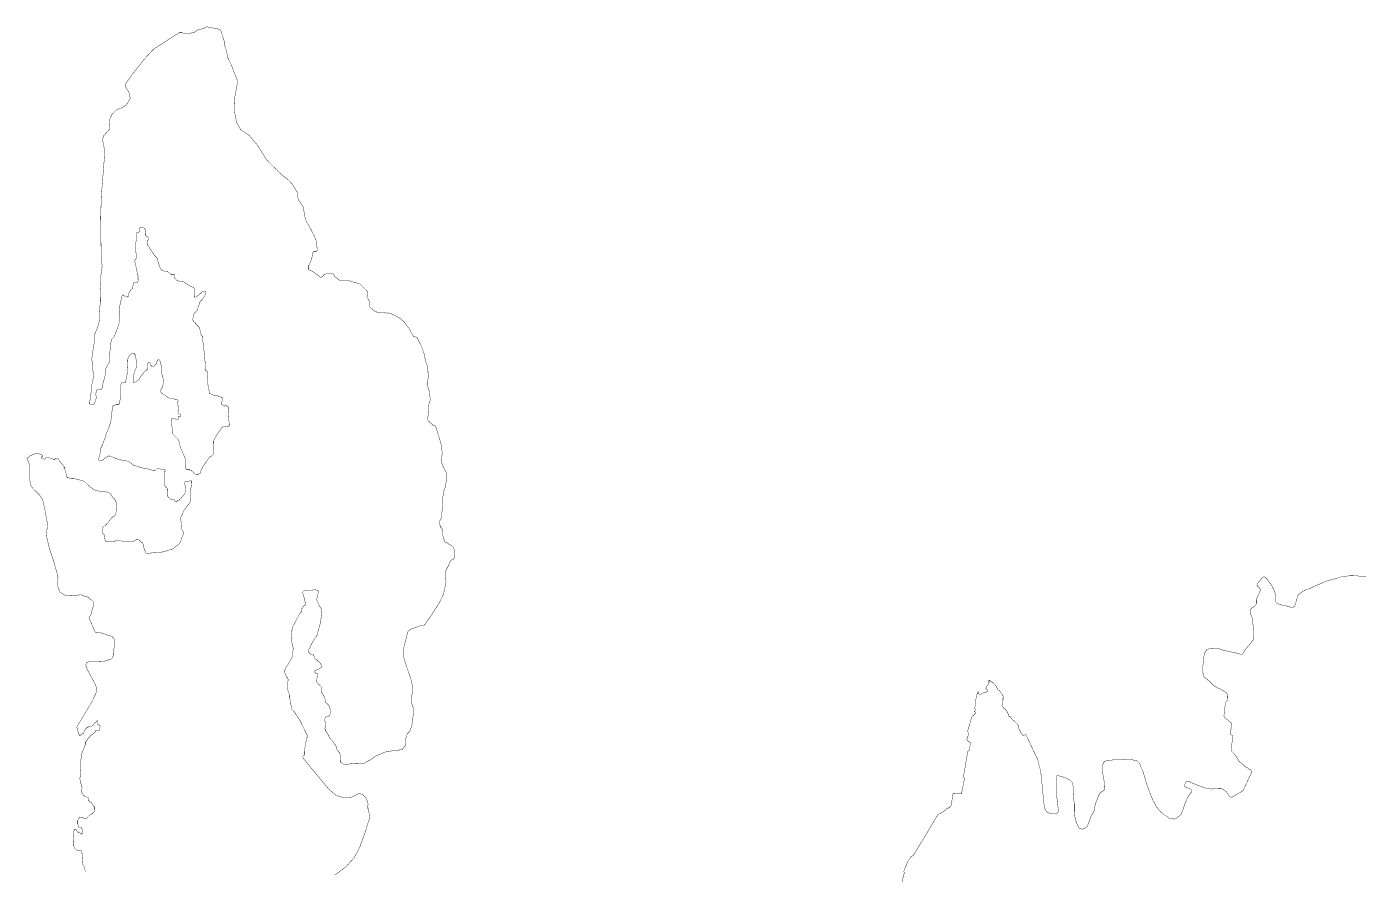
# Model space of a CAD drawing. Header units: metres. Extents: x 257673 to 289848, y 2129691 to 2228029.
# Drawn here: x 266673 to 277137, y 2129870 to 2136571 of the extents above; entities that cross this region are included whole.
import ezdxf

# ---------------------------------------------------------------- set-up
doc = ezdxf.new("R2010")
doc.units = ezdxf.units.M
doc.header["$MEASUREMENT"] = 0
doc.layers.add('HAZARDS LINE', color=1, linetype='Continuous')

msp = doc.modelspace()

# ---------------------------------------------------------------- linework, layer by layer
at = {"layer": 'HAZARDS LINE', "lineweight": 0, "const_width": 2.98}
msp.add_lwpolyline([(267131, 2129953), (267131, 2129957), (267127, 2129981), (267123, 2129989), (267123, 2129993), (267116, 2130001), (267116, 2130005), (267112, 2130009), (267112, 2130017), (267108, 2130065), (267105, 2130109), (267105, 2130117), (267077, 2130117), (267062, 2130125), (267054, 2130133), (267046, 2130141), (267042, 2130153), (267038, 2130161), (267038, 2130165), (267042, 2130181), (267042, 2130185), (267038, 2130189), (267044, 2130285), (267056, 2130285), (267056, 2130281), (267063, 2130280), (267063, 2130273), (267067, 2130272), (267071, 2130268), (267071, 2130264), (267075, 2130264), (267075, 2130260), (267091, 2130256), (267095, 2130252), (267099, 2130252), (267099, 2130248), (267107, 2130248), (267107, 2130288), (267103, 2130288), (267103, 2130296), (267100, 2130300), (267080, 2130300), (267076, 2130304), (267076, 2130320), (267072, 2130328), (267072, 2130352), (267076, 2130360), (267077, 2130368), (267081, 2130372), (267089, 2130376), (267089, 2130380), (267101, 2130379), (267116, 2130375), (267120, 2130371), (267128, 2130367), (267140, 2130367), (267148, 2130379), (267156, 2130387), (267160, 2130391), (267164, 2130395), (267176, 2130402), (267180, 2130402), (267185, 2130410), (267188, 2130410), (267201, 2130422), (267205, 2130438), (267205, 2130462), (267197, 2130466), (267193, 2130474), (267182, 2130490), (267166, 2130502), (267158, 2130510), (267154, 2130510), (267154, 2130534), (267150, 2130534), (267134, 2130542), (267131, 2130542), (267127, 2130546), (267123, 2130546), (267115, 2130554), (267107, 2130570), (267103, 2130586), (267099, 2130590), (267099, 2130602), (267108, 2130610), (267108, 2130614), (267104, 2130618), (267096, 2130650), (267092, 2130658), (267092, 2130662), (267089, 2130686), (267093, 2130698), (267097, 2130718), (267097, 2130738), (267093, 2130742), (267094, 2130793), (267098, 2130833), (267103, 2130853), (267099, 2130865), (267107, 2130885), (267111, 2130897), (267132, 2130948), (267132, 2130968), (267136, 2130968), (267136, 2130972), (267140, 2130976), (267144, 2130980), (267148, 2130992), (267152, 2130992), (267152, 2130996), (267156, 2130999), (267164, 2131007), (267164, 2131011), (267168, 2131011), (267172, 2131019), (267180, 2131023), (267184, 2131027), (267188, 2131027), (267188, 2131031), (267192, 2131031), (267201, 2131039), (267205, 2131043), (267209, 2131047), (267213, 2131054), (267213, 2131058), (267221, 2131058), (267225, 2131062), (267245, 2131062), (267245, 2131082), (267249, 2131086), (267249, 2131094), (267245, 2131098), (267241, 2131102), (267237, 2131102), (267233, 2131106), (267229, 2131106), (267230, 2131134), (267222, 2131134), (267222, 2131130), (267205, 2131118), (267201, 2131114), (267189, 2131095), (267185, 2131095), (267181, 2131091), (267169, 2131091), (267165, 2131087), (267153, 2131087), (267153, 2131083), (267145, 2131083), (267145, 2131079), (267141, 2131079), (267137, 2131075), (267133, 2131071), (267125, 2131056), (267125, 2131048), (267121, 2131044), (267121, 2131036), (267117, 2131036), (267117, 2131032), (267105, 2131032), (267105, 2131028), (267089, 2131020), (267085, 2131020), (267085, 2131024), (267081, 2131024), (267081, 2131032), (267073, 2131056), (267070, 2131076), (267066, 2131080), (267066, 2131088), (267180, 2131278), (267216, 2131353), (267221, 2131393), (267205, 2131429), (267171, 2131493), (267147, 2131537), (267136, 2131569), (267140, 2131589), (267156, 2131596), (267196, 2131596), (267275, 2131599), (267319, 2131614), (267327, 2131614), (267335, 2131618), (267339, 2131622), (267343, 2131626), (267347, 2131634), (267347, 2131638), (267351, 2131646), (267352, 2131677), (267356, 2131697), (267361, 2131729), (267361, 2131753), (267357, 2131777), (267341, 2131797), (267306, 2131805), (267266, 2131822), (267211, 2131826), (267187, 2131882), (267160, 2131942), (267173, 2131962), (267177, 2131970), (267185, 2132002), (267189, 2132010), (267193, 2132030), (267194, 2132069), (267186, 2132077), (267174, 2132085), (267162, 2132098), (267147, 2132106), (267135, 2132110), (267127, 2132110), (267099, 2132122), (267023, 2132115), (266976, 2132116), (266932, 2132144), (266917, 2132184), (266918, 2132264), (266906, 2132308), (266887, 2132376), (266849, 2132491), (266830, 2132575), (266827, 2132619), (266839, 2132659), (266832, 2132699), (266813, 2132798), (266798, 2132866), (266775, 2132902), (266755, 2132922), (266720, 2132955), (266704, 2132983), (266697, 2133023), (266698, 2133134), (266675, 2133190), (266699, 2133210), (266743, 2133229), (266759, 2133229), (266771, 2133225), (266779, 2133224), (266783, 2133220), (266787, 2133220), (266795, 2133216), (266799, 2133216), (266799, 2133204), (266795, 2133204), (266791, 2133200), (266787, 2133201), (266786, 2133193), (266794, 2133192), (266798, 2133188), (266810, 2133184), (266814, 2133184), (266818, 2133188), (266818, 2133192), (266822, 2133196), (266838, 2133200), (266850, 2133196), (266858, 2133192), (266862, 2133192), (266882, 2133183), (266894, 2133183), (266902, 2133191), (266910, 2133191), (266914, 2133187), (266918, 2133187), (266918, 2133183), (266926, 2133175), (266961, 2133131), (266965, 2133123), (266969, 2133123), (266969, 2133119), (266973, 2133119), (266972, 2133115), (266965, 2133115), (266964, 2133111), (266972, 2133103), (266976, 2133087), (266980, 2133075), (266984, 2133067), (266984, 2133055), (266988, 2133047), (266987, 2133043), (266991, 2133043), (266991, 2133039), (267023, 2133034), (267039, 2133034), (267103, 2133017), (267126, 2133009), (267154, 2132981), (267193, 2132949), (267225, 2132936), (267300, 2132927), (267312, 2132923), (267328, 2132915), (267351, 2132879), (267355, 2132879), (267363, 2132867), (267363, 2132863), (267367, 2132863), (267371, 2132855), (267371, 2132851), (267375, 2132847), (267375, 2132835), (267378, 2132823), (267378, 2132791), (267374, 2132791), (267374, 2132775), (267370, 2132759), (267370, 2132755), (267362, 2132740), (267357, 2132736), (267350, 2132736), (267346, 2132732), (267341, 2132728), (267329, 2132712), (267313, 2132692), (267305, 2132681), (267301, 2132681), (267301, 2132677), (267293, 2132669), (267289, 2132669), (267289, 2132665), (267281, 2132661), (267273, 2132653), (267269, 2132653), (267268, 2132601), (267276, 2132597), (267280, 2132593), (267280, 2132585), (267284, 2132562), (267287, 2132550), (267287, 2132546), (267291, 2132542), (267299, 2132541), (267311, 2132537), (267363, 2132537), (267363, 2132545), (267411, 2132544), (267423, 2132540), (267431, 2132536), (267434, 2132536), (267446, 2132540), (267506, 2132539), (267514, 2132543), (267530, 2132554), (267534, 2132558), (267542, 2132558), (267546, 2132554), (267554, 2132550), (267570, 2132534), (267578, 2132530), (267582, 2132522), (267585, 2132514), (267589, 2132502), (267593, 2132478), (267601, 2132462), (267604, 2132450), (267608, 2132446), (267620, 2132446), (267644, 2132449), (267684, 2132453), (267724, 2132452), (267740, 2132460), (267760, 2132464), (267780, 2132468), (267784, 2132472), (267796, 2132475), (267804, 2132475), (267820, 2132483), (267852, 2132510), (267868, 2132522), (267876, 2132534), (267880, 2132542), (267884, 2132566), (267893, 2132582), (267901, 2132601), (267901, 2132609), (267893, 2132625), (267885, 2132633), (267885, 2132649), (267882, 2132673), (267882, 2132693), (267878, 2132717), (267878, 2132725), (267883, 2132737), (267891, 2132749), (267899, 2132772), (267907, 2132788), (267923, 2132808), (267944, 2132836), (267952, 2132847), (267956, 2132875), (267956, 2132911), (267953, 2132943), (267961, 2132963), (267961, 2132971), (267965, 2132982), (267966, 2132998), (267962, 2133002), (267962, 2133014), (267950, 2133015), (267942, 2133011), (267930, 2133011), (267918, 2133007), (267910, 2133007), (267910, 2132987), (267914, 2132975), (267913, 2132967), (267917, 2132951), (267913, 2132935), (267913, 2132920), (267909, 2132912), (267876, 2132872), (267872, 2132868), (267868, 2132868), (267868, 2132864), (267860, 2132864), (267856, 2132861), (267852, 2132857), (267848, 2132853), (267844, 2132849), (267836, 2132849), (267836, 2132853), (267832, 2132853), (267832, 2132861), (267829, 2132865), (267825, 2132869), (267805, 2132869), (267797, 2132873), (267789, 2132881), (267785, 2132881), (267785, 2132885), (267781, 2132885), (267781, 2132889), (267777, 2132889), (267777, 2132897), (267773, 2132897), (267773, 2132905), (267778, 2132933), (267774, 2132941), (267774, 2132953), (267770, 2132957), (267770, 2132961), (267762, 2132965), (267762, 2132969), (267758, 2132969), (267758, 2132973), (267754, 2132977), (267755, 2133037), (267751, 2133049), (267752, 2133089), (267756, 2133089), (267756, 2133101), (267752, 2133101), (267752, 2133105), (267724, 2133105), (267716, 2133109), (267692, 2133109), (267688, 2133105), (267684, 2133101), (267684, 2133098), (267676, 2133098), (267668, 2133094), (267664, 2133098), (267653, 2133098), (267633, 2133106), (267605, 2133110), (267565, 2133119), (267553, 2133123), (267542, 2133127), (267530, 2133131), (267522, 2133131), (267518, 2133135), (267510, 2133136), (267470, 2133168), (267462, 2133168), (267455, 2133172), (267443, 2133172), (267419, 2133176), (267403, 2133181), (267399, 2133181), (267383, 2133185), (267371, 2133189), (267355, 2133197), (267344, 2133201), (267328, 2133206), (267324, 2133206), (267320, 2133210), (267316, 2133210), (267300, 2133202), (267264, 2133175), (267260, 2133171), (267240, 2133171), (267236, 2133175), (267236, 2133187), (267249, 2133234), (267249, 2133258), (267257, 2133278), (267265, 2133294), (267286, 2133349), (267298, 2133389), (267302, 2133397), (267306, 2133405), (267311, 2133417), (267319, 2133440), (267331, 2133476), (267340, 2133552), (267344, 2133583), (267345, 2133595), (267349, 2133599), (267349, 2133603), (267357, 2133607), (267361, 2133607), (267373, 2133611), (267393, 2133611), (267397, 2133614), (267401, 2133626), (267405, 2133658), (267409, 2133670), (267411, 2133769), (267415, 2133777), (267415, 2133781), (267446, 2133781), (267455, 2133833), (267463, 2133860), (267460, 2133920), (267461, 2133960), (267469, 2133980), (267473, 2133987), (267481, 2133999), (267485, 2134003), (267497, 2134011), (267505, 2134011), (267513, 2134015), (267517, 2134011), (267521, 2134007), (267521, 2133999), (267525, 2133991), (267536, 2133927), (267536, 2133915), (267532, 2133907), (267532, 2133903), (267519, 2133875), (267515, 2133872), (267515, 2133856), (267511, 2133848), (267511, 2133824), (267506, 2133800), (267506, 2133792), (267510, 2133788), (267514, 2133784), (267518, 2133784), (267522, 2133788), (267530, 2133792), (267554, 2133811), (267571, 2133839), (267591, 2133863), (267595, 2133871), (267607, 2133878), (267611, 2133878), (267615, 2133882), (267615, 2133890), (267619, 2133894), (267619, 2133930), (267623, 2133934), (267624, 2133938), (267628, 2133942), (267635, 2133942), (267639, 2133938), (267639, 2133934), (267643, 2133926), (267643, 2133918), (267647, 2133918), (267647, 2133914), (267671, 2133913), (267679, 2133925), (267687, 2133929), (267687, 2133933), (267691, 2133937), (267691, 2133945), (267695, 2133953), (267695, 2133957), (267699, 2133961), (267703, 2133965), (267707, 2133965), (267711, 2133961), (267715, 2133957), (267719, 2133945), (267723, 2133925), (267727, 2133917), (267726, 2133865), (267730, 2133853), (267734, 2133841), (267738, 2133837), (267737, 2133829), (267741, 2133821), (267741, 2133805), (267745, 2133801), (267745, 2133777), (267741, 2133769), (267737, 2133753), (267724, 2133726), (267724, 2133710), (267728, 2133702), (267732, 2133698), (267756, 2133685), (267783, 2133665), (267799, 2133661), (267815, 2133657), (267827, 2133657), (267835, 2133653), (267839, 2133653), (267851, 2133648), (267855, 2133648), (267858, 2133644), (267858, 2133640), (267854, 2133632), (267858, 2133601), (267858, 2133593), (267862, 2133593), (267861, 2133569), (267857, 2133565), (267857, 2133561), (267861, 2133545), (267861, 2133541), (267865, 2133541), (267869, 2133537), (267873, 2133537), (267877, 2133533), (267877, 2133521), (267869, 2133517), (267861, 2133517), (267861, 2133497), (267857, 2133493), (267845, 2133493), (267841, 2133497), (267837, 2133497), (267837, 2133501), (267829, 2133505), (267813, 2133506), (267813, 2133502), (267809, 2133502), (267809, 2133494), (267805, 2133490), (267804, 2133466), (267808, 2133454), (267812, 2133430), (267812, 2133410), (267815, 2133394), (267819, 2133378), (267827, 2133370), (267835, 2133362), (267843, 2133354), (267847, 2133350), (267855, 2133342), (267858, 2133338), (267866, 2133326), (267870, 2133306), (267874, 2133286), (267881, 2133266), (267912, 2133194), (267916, 2133186), (267916, 2133138), (267919, 2133110), (267923, 2133106), (267927, 2133102), (267951, 2133102), (267951, 2133098), (267955, 2133098), (267959, 2133094), (267963, 2133094), (267967, 2133090), (267971, 2133090), (267975, 2133086), (267978, 2133078), (267982, 2133074), (267986, 2133070), (267994, 2133066), (268018, 2133065), (268022, 2133069), (268030, 2133073), (268042, 2133105), (268055, 2133129), (268103, 2133200), (268123, 2133211), (268131, 2133219), (268135, 2133223), (268137, 2133326), (268145, 2133346), (268178, 2133398), (268202, 2133433), (268210, 2133437), (268222, 2133437), (268234, 2133441), (268246, 2133440), (268250, 2133444), (268258, 2133444), (268258, 2133448), (268262, 2133452), (268262, 2133456), (268254, 2133492), (268251, 2133524), (268251, 2133548), (268255, 2133560), (268255, 2133568), (268251, 2133580), (268252, 2133588), (268248, 2133596), (268244, 2133596), (268240, 2133600), (268236, 2133604), (268220, 2133600), (268216, 2133604), (268212, 2133604), (268204, 2133612), (268196, 2133612), (268196, 2133616), (268200, 2133632), (268204, 2133640), (268209, 2133656), (268209, 2133660), (268205, 2133660), (268205, 2133664), (268197, 2133668), (268169, 2133680), (268161, 2133680), (268157, 2133684), (268149, 2133680), (268141, 2133681), (268137, 2133685), (268130, 2133689), (268110, 2133697), (268106, 2133697), (268106, 2133701), (268102, 2133701), (268102, 2133721), (268098, 2133725), (268098, 2133741), (268094, 2133749), (268091, 2133781), (268091, 2133785), (268087, 2133789), (268087, 2133801), (268091, 2133805), (268092, 2133832), (268088, 2133836), (268088, 2133860), (268084, 2133872), (268084, 2133876), (268080, 2133876), (268076, 2133880), (268072, 2133880), (268068, 2133884), (268072, 2133892), (268073, 2133936), (268069, 2133952), (268066, 2133980), (268062, 2134020), (268059, 2134060), (268059, 2134075), (268051, 2134107), (268052, 2134123), (268048, 2134139), (268048, 2134147), (268044, 2134151), (268044, 2134155), (268036, 2134163), (268036, 2134171), (268032, 2134179), (268032, 2134187), (268029, 2134199), (268029, 2134207), (268025, 2134215), (268025, 2134219), (268021, 2134219), (268021, 2134223), (268017, 2134223), (268013, 2134227), (268009, 2134231), (268005, 2134235), (267997, 2134243), (267997, 2134247), (267993, 2134247), (267994, 2134251), (267990, 2134255), (267982, 2134259), (267982, 2134263), (267978, 2134268), (267978, 2134271), (267974, 2134272), (267974, 2134287), (267978, 2134299), (267978, 2134307), (267982, 2134315), (267982, 2134323), (267986, 2134323), (267987, 2134331), (267991, 2134331), (267991, 2134335), (267995, 2134335), (267995, 2134339), (268003, 2134343), (268007, 2134347), (268011, 2134367), (268019, 2134382), (268019, 2134386), (268023, 2134394), (268023, 2134402), (268027, 2134406), (268027, 2134414), (268031, 2134418), (268031, 2134422), (268040, 2134426), (268048, 2134438), (268068, 2134465), (268072, 2134473), (268076, 2134477), (268076, 2134497), (268056, 2134497), (268044, 2134493), (268024, 2134474), (268000, 2134454), (267988, 2134454), (267989, 2134502), (267985, 2134522), (267977, 2134530), (267946, 2134542), (267906, 2134571), (267894, 2134575), (267878, 2134575), (267870, 2134579), (267862, 2134579), (267847, 2134587), (267839, 2134596), (267835, 2134596), (267831, 2134608), (267831, 2134627), (267827, 2134632), (267803, 2134632), (267792, 2134640), (267784, 2134648), (267776, 2134652), (267772, 2134656), (267752, 2134656), (267744, 2134660), (267740, 2134660), (267732, 2134665), (267728, 2134669), (267724, 2134673), (267717, 2134685), (267709, 2134705), (267701, 2134733), (267698, 2134749), (267690, 2134765), (267678, 2134777), (267670, 2134785), (267643, 2134825), (267631, 2134845), (267623, 2134857), (267619, 2134861), (267620, 2134869), (267616, 2134873), (267616, 2134889), (267620, 2134893), (267620, 2134897), (267624, 2134901), (267624, 2134921), (267620, 2134925), (267616, 2134925), (267608, 2134929), (267608, 2134933), (267604, 2134933), (267605, 2134965), (267601, 2134977), (267601, 2134985), (267597, 2134985), (267597, 2134993), (267593, 2134993), (267589, 2134997), (267585, 2134997), (267577, 2135001), (267566, 2135001), (267565, 2134997), (267561, 2134997), (267557, 2134993), (267557, 2134969), (267549, 2134961), (267537, 2134958), (267533, 2134958), (267532, 2134902), (267528, 2134886), (267527, 2134818), (267531, 2134779), (267531, 2134755), (267526, 2134751), (267522, 2134747), (267522, 2134743), (267518, 2134739), (267522, 2134719), (267533, 2134675), (267537, 2134651), (267537, 2134635), (267541, 2134631), (267541, 2134627), (267545, 2134619), (267544, 2134595), (267548, 2134587), (267544, 2134579), (267544, 2134571), (267540, 2134568), (267512, 2134568), (267508, 2134564), (267504, 2134536), (267500, 2134524), (267500, 2134520), (267492, 2134512), (267488, 2134509), (267480, 2134501), (267475, 2134489), (267471, 2134485), (267471, 2134469), (267467, 2134457), (267463, 2134457), (267459, 2134453), (267443, 2134461), (267431, 2134465), (267427, 2134470), (267423, 2134470), (267423, 2134466), (267419, 2134462), (267411, 2134426), (267402, 2134386), (267398, 2134374), (267398, 2134362), (267402, 2134327), (267397, 2134291), (267397, 2134255), (267393, 2134235), (267388, 2134223), (267384, 2134211), (267372, 2134180), (267360, 2134152), (267360, 2134148), (267356, 2134140), (267339, 2134124), (267335, 2134109), (267331, 2134093), (267327, 2134045), (267322, 2134009), (267321, 2133942), (267313, 2133934), (267305, 2133918), (267297, 2133906), (267293, 2133894), (267292, 2133874), (267288, 2133847), (267280, 2133811), (267271, 2133783), (267267, 2133755), (267267, 2133747), (267263, 2133743), (267263, 2133740), (267259, 2133736), (267259, 2133732), (267239, 2133732), (267227, 2133728), (267223, 2133728), (267219, 2133724), (267215, 2133700), (267215, 2133688), (267218, 2133668), (267214, 2133649), (267214, 2133641), (267210, 2133637), (267202, 2133617), (267194, 2133613), (267190, 2133609), (267182, 2133609), (267178, 2133613), (267166, 2133617), (267166, 2133629), (267175, 2133693), (267179, 2133725), (267183, 2133741), (267184, 2133772), (267188, 2133784), (267188, 2133796), (267192, 2133808), (267197, 2133844), (267197, 2133856), (267193, 2133860), (267193, 2133872), (267189, 2133880), (267189, 2133896), (267186, 2133943), (267182, 2133967), (267191, 2134031), (267195, 2134059), (267204, 2134106), (267205, 2134162), (267225, 2134206), (267238, 2134249), (267242, 2134273), (267243, 2134321), (267247, 2134392), (267252, 2134416), (267252, 2134448), (267248, 2134452), (267249, 2134516), (267254, 2134579), (267254, 2134627), (267259, 2134655), (267263, 2134694), (267263, 2134706), (267260, 2134730), (267256, 2134766), (267252, 2135081), (267258, 2135256), (267277, 2135490), (267283, 2135581), (267279, 2135625), (267268, 2135681), (267272, 2135713), (267296, 2135740), (267321, 2135768), (267321, 2135792), (267318, 2135836), (267342, 2135887), (267378, 2135922), (267422, 2135938), (267454, 2135961), (267483, 2136009), (267479, 2136044), (267468, 2136068), (267444, 2136105), (267453, 2136132), (267497, 2136195), (267594, 2136318), (267667, 2136396), (267807, 2136486), (267867, 2136525), (267891, 2136525), (267895, 2136521), (267955, 2136520), (267975, 2136528), (267983, 2136527), (267991, 2136531), (268003, 2136539), (268011, 2136547), (268023, 2136547), (268035, 2136551), (268043, 2136554), (268055, 2136558), (268067, 2136562), (268071, 2136566), (268079, 2136570), (268091, 2136570), (268095, 2136566), (268123, 2136565), (268130, 2136561), (268142, 2136561), (268154, 2136557), (268166, 2136557), (268170, 2136553), (268178, 2136553), (268182, 2136549), (268186, 2136549), (268190, 2136541), (268194, 2136537), (268221, 2136453), (268220, 2136441), (268228, 2136405), (268236, 2136389), (268247, 2136329), (268278, 2136265), (268297, 2136213), (268320, 2136157), (268320, 2136113), (268307, 2136050), (268298, 2135990), (268301, 2135903), (268316, 2135823), (268347, 2135767), (268414, 2135722), (268477, 2135646), (268555, 2135525), (268598, 2135481), (268637, 2135445), (268641, 2135437), (268685, 2135400), (268720, 2135372), (268732, 2135360), (268751, 2135340), (268786, 2135284), (268790, 2135276), (268790, 2135244), (268794, 2135236), (268798, 2135224), (268805, 2135208), (268817, 2135192), (268833, 2135168), (268840, 2135152), (268844, 2135124), (268855, 2135064), (268863, 2135048), (268867, 2135036), (268879, 2135020), (268890, 2135000), (268917, 2134948), (268937, 2134904), (268944, 2134864), (268948, 2134820), (268944, 2134816), (268940, 2134812), (268920, 2134812), (268916, 2134809), (268911, 2134789), (268903, 2134749), (268891, 2134721), (268887, 2134709), (268882, 2134702), (268878, 2134698), (268878, 2134670), (268882, 2134670), (268886, 2134666), (268906, 2134657), (268933, 2134641), (268957, 2134621), (268973, 2134609), (268981, 2134609), (268985, 2134613), (269005, 2134632), (269009, 2134632), (269017, 2134636), (269073, 2134635), (269076, 2134631), (269080, 2134627), (269080, 2134623), (269084, 2134615), (269100, 2134603), (269116, 2134591), (269128, 2134583), (269143, 2134583), (269151, 2134587), (269179, 2134586), (269195, 2134582), (269235, 2134570), (269267, 2134561), (269278, 2134561), (269282, 2134557), (269341, 2134497), (269341, 2134469), (269337, 2134461), (269337, 2134457), (269341, 2134449), (269352, 2134429), (269360, 2134409), (269360, 2134377), (269364, 2134373), (269367, 2134369), (269395, 2134345), (269407, 2134341), (269411, 2134337), (269435, 2134332), (269470, 2134332), (269494, 2134328), (269506, 2134331), (269506, 2134328), (269518, 2134327), (269554, 2134311), (269589, 2134291), (269621, 2134266), (269633, 2134254), (269648, 2134230), (269672, 2134202), (269672, 2134198), (269676, 2134194), (269683, 2134174), (269699, 2134150), (269699, 2134146), (269707, 2134142), (269715, 2134142), (269730, 2134134), (269765, 2134066), (269788, 2133998), (269788, 2133986), (269792, 2133970), (269796, 2133954), (269803, 2133930), (269807, 2133922), (269811, 2133898), (269815, 2133870), (269815, 2133862), (269818, 2133838), (269814, 2133806), (269810, 2133783), (269809, 2133767), (269813, 2133763), (269813, 2133751), (269825, 2133715), (269828, 2133679), (269832, 2133667), (269832, 2133643), (269827, 2133631), (269819, 2133603), (269819, 2133572), (269814, 2133512), (269814, 2133492), (269818, 2133488), (269818, 2133484), (269825, 2133476), (269849, 2133456), (269857, 2133448), (269873, 2133447), (269915, 2133312), (269926, 2133240), (269921, 2133164), (269929, 2133132), (269956, 2133084), (269963, 2133044), (269963, 2133040), (269959, 2133021), (269954, 2132985), (269950, 2132965), (269942, 2132945), (269938, 2132937), (269938, 2132929), (269934, 2132902), (269925, 2132878), (269925, 2132870), (269929, 2132842), (269932, 2132818), (269932, 2132802), (269928, 2132790), (269928, 2132782), (269924, 2132774), (269923, 2132727), (269911, 2132711), (269907, 2132699), (269907, 2132667), (269911, 2132663), (269914, 2132659), (269914, 2132651), (269918, 2132647), (269922, 2132643), (269926, 2132635), (269930, 2132627), (269930, 2132591), (269933, 2132579), (269933, 2132567), (269945, 2132547), (269945, 2132539), (269949, 2132535), (269953, 2132535), (269957, 2132531), (269961, 2132531), (269968, 2132527), (269976, 2132519), (270000, 2132507), (270012, 2132495), (270020, 2132475), (270023, 2132467), (270023, 2132427), (270019, 2132407), (270015, 2132403), (270011, 2132399), (270007, 2132399), (269999, 2132395), (269995, 2132392), (269991, 2132388), (269978, 2132356), (269954, 2132308), (269950, 2132293), (269949, 2132261), (269953, 2132233), (269957, 2132225), (269936, 2132126), (269903, 2132058), (269834, 2131952), (269789, 2131889), (269785, 2131885), (269773, 2131881), (269765, 2131881), (269745, 2131877), (269721, 2131866), (269705, 2131862), (269685, 2131854), (269657, 2131835), (269641, 2131771), (269620, 2131684), (269627, 2131624), (269654, 2131540), (269684, 2131453), (269695, 2131393), (269695, 2131357), (269683, 2131321), (269682, 2131293), (269690, 2131261), (269701, 2131233), (269701, 2131194), (269688, 2131094), (269671, 2131051), (269659, 2131039), (269651, 2131035), (269651, 2131027), (269647, 2131019), (269643, 2131003), (269638, 2130980), (269638, 2130960), (269642, 2130952), (269638, 2130940), (269630, 2130932), (269622, 2130920), (269614, 2130912), (269610, 2130908), (269606, 2130908), (269490, 2130894), (269406, 2130859), (269374, 2130836), (269362, 2130828), (269330, 2130812), (269314, 2130801), (269306, 2130801), (269302, 2130797), (269294, 2130797), (269282, 2130801), (269250, 2130802), (269206, 2130798), (269171, 2130791), (269163, 2130791), (269155, 2130795), (269135, 2130807), (269131, 2130811), (269132, 2130855), (269128, 2130863), (269124, 2130883), (269116, 2130891), (269112, 2130899), (269104, 2130903), (269097, 2130927), (269093, 2130943), (269085, 2130951), (269066, 2130979), (269054, 2130991), (269042, 2131007), (269034, 2131023), (269030, 2131031), (269023, 2131043), (269019, 2131051), (269011, 2131059), (269011, 2131067), (269007, 2131075), (269011, 2131087), (269008, 2131139), (269008, 2131151), (269012, 2131159), (269016, 2131163), (269016, 2131167), (269020, 2131171), (269036, 2131170), (269040, 2131174), (269044, 2131178), (269048, 2131186), (269049, 2131226), (269045, 2131242), (269041, 2131250), (269037, 2131258), (269033, 2131262), (269029, 2131266), (269025, 2131270), (269018, 2131274), (269014, 2131278), (269010, 2131286), (269010, 2131302), (269002, 2131318), (269002, 2131326), (268998, 2131330), (268991, 2131346), (268983, 2131354), (268979, 2131358), (268979, 2131402), (268976, 2131406), (268972, 2131410), (268956, 2131422), (268952, 2131430), (268944, 2131438), (268940, 2131450), (268940, 2131458), (268944, 2131466), (268953, 2131486), (268953, 2131506), (268937, 2131506), (268933, 2131510), (268929, 2131514), (268929, 2131526), (268933, 2131526), (268937, 2131530), (268945, 2131534), (268969, 2131545), (268973, 2131549), (268981, 2131557), (268982, 2131569), (268978, 2131573), (268974, 2131585), (268966, 2131589), (268962, 2131597), (268958, 2131601), (268954, 2131601), (268946, 2131609), (268942, 2131613), (268938, 2131617), (268934, 2131617), (268931, 2131621), (268927, 2131625), (268927, 2131633), (268923, 2131637), (268923, 2131641), (268915, 2131649), (268915, 2131653), (268899, 2131654), (268895, 2131658), (268891, 2131662), (268887, 2131666), (268883, 2131670), (268876, 2131678), (268876, 2131690), (268884, 2131698), (268888, 2131701), (268904, 2131741), (268908, 2131745), (268908, 2131749), (268912, 2131753), (268916, 2131757), (268920, 2131769), (268925, 2131773), (268929, 2131777), (268933, 2131784), (268937, 2131788), (268937, 2131792), (268941, 2131792), (268941, 2131796), (268945, 2131804), (268949, 2131812), (268953, 2131828), (268953, 2131832), (268961, 2131860), (268966, 2131876), (268974, 2131907), (268979, 2131951), (268983, 2131979), (268983, 2131987), (268979, 2132007), (268979, 2132011), (268975, 2132019), (268960, 2132043), (268960, 2132047), (268948, 2132071), (268944, 2132083), (268944, 2132091), (268953, 2132126), (268957, 2132138), (268957, 2132150), (268953, 2132154), (268949, 2132158), (268941, 2132158), (268933, 2132162), (268910, 2132159), (268854, 2132159), (268846, 2132156), (268838, 2132148), (268834, 2132144), (268834, 2132136), (268845, 2132100), (268856, 2132052), (268856, 2132044), (268852, 2132044), (268852, 2132040), (268848, 2132040), (268836, 2132028), (268832, 2132020), (268832, 2132016), (268828, 2132017), (268828, 2131993), (268824, 2131993), (268824, 2131989), (268820, 2131985), (268804, 2131965), (268787, 2131930), (268751, 2131862), (268750, 2131842), (268746, 2131843), (268746, 2131795), (268750, 2131779), (268749, 2131747), (268753, 2131731), (268753, 2131727), (268757, 2131719), (268757, 2131715), (268761, 2131703), (268760, 2131695), (268756, 2131675), (268756, 2131671), (268752, 2131655), (268752, 2131636), (268748, 2131628), (268739, 2131612), (268731, 2131596), (268719, 2131576), (268707, 2131561), (268703, 2131553), (268695, 2131533), (268691, 2131529), (268690, 2131517), (268698, 2131501), (268706, 2131481), (268706, 2131477), (268710, 2131477), (268710, 2131473), (268718, 2131473), (268718, 2131461), (268722, 2131457), (268722, 2131453), (268717, 2131445), (268717, 2131385), (268720, 2131365), (268724, 2131353), (268728, 2131345), (268728, 2131337), (268732, 2131333), (268732, 2131314), (268735, 2131298), (268735, 2131274), (268739, 2131274), (268739, 2131270), (268747, 2131238), (268746, 2131226), (268750, 2131222), (268758, 2131214), (268762, 2131214), (268770, 2131202), (268813, 2131137), (268875, 2131009), (268871, 2131005), (268867, 2131005), (268867, 2131001), (268863, 2131001), (268863, 2130970), (268859, 2130970), (268858, 2130954), (268854, 2130950), (268854, 2130934), (268850, 2130926), (268849, 2130870), (268845, 2130866), (268845, 2130862), (268841, 2130863), (268841, 2130859), (268837, 2130855), (268833, 2130851), (268833, 2130847), (269033, 2130605), (269092, 2130553), (269151, 2130532), (269203, 2130532), (269247, 2130551), (269275, 2130567), (269307, 2130554), (269334, 2130522), (269346, 2130482), (269345, 2130474), (269341, 2130470), (269341, 2130454), (269345, 2130454), (269345, 2130446), (269353, 2130414), (269356, 2130390), (269360, 2130378), (269344, 2130331), (269323, 2130263), (269315, 2130240), (269294, 2130184), (269282, 2130149), (269265, 2130113), (269233, 2130058), (269196, 2130018), (269172, 2129991), (269140, 2129967), (269104, 2129940), (269085, 2129928)], dxfattribs=at)
msp.add_lwpolyline([(266886, 2133179), (266886, 2133183)], close=True, dxfattribs=at)
at = {"layer": 'HAZARDS LINE', "lineweight": 0}
msp.add_lwpolyline([(277160, 2132262, 2.99, 2.99, 0), (277116, 2132267, 2.99, 2.99, 0), (277080, 2132271, 2.99, 2.99, 0), (277032, 2132272, 2.99, 2.99, 0), (277009, 2132268, 2.99, 2.99, 0), (276969, 2132264, 2.99, 2.99, 0), (276933, 2132252, 2.99, 2.99, 0), (276849, 2132229, 2.99, 2.99, 0), (276740, 2132182, 2.99, 2.99, 0), (276716, 2132170, 2.99, 2.99, 0), (276706, 2132167, 2.99, 2.99, 0), (276691, 2132162, 2.99, 2.99, 0), (276682, 2132158, 2.99, 2.99, 0), (276667, 2132151, 2.98, 2.98, 0), (276651, 2132139, 2.98, 2.98, 0), (276639, 2132131, 2.98, 2.98, 0), (276631, 2132124, 2.98, 2.98, 0), (276623, 2132112, 2.98, 2.98, 0), (276606, 2132048, 2.98, 2.98, 0), (276598, 2132028, 2.98, 2.98, 0), (276586, 2132025, 2.98, 2.98, 0), (276566, 2132025, 2.98, 2.98, 0), (276542, 2132033, 2.98, 2.98, 0), (276479, 2132046, 2.98, 2.98, 0), (276459, 2132058, 2.98, 2.98, 0), (276451, 2132066, 2.98, 2.98, 0), (276447, 2132074, 2.98, 2.98, 0), (276448, 2132126, 2.98, 2.98, 0), (276444, 2132150, 2.98, 2.98, 0), (276436, 2132162, 2.98, 2.98, 0), (276421, 2132194, 2.98, 2.98, 0), (276386, 2132242, 2.98, 2.98, 0), (276370, 2132258, 2.98, 2.98, 0), (276362, 2132262, 2.98, 2.98, 0), (276358, 2132262, 2.98, 2.98, 0), (276346, 2132255, 2.98, 2.98, 0), (276318, 2132223, 2.98, 2.98, 0), (276306, 2132207, 2.98, 2.98, 0), (276305, 2132195, 2.98, 2.98, 0), (276325, 2132175, 2.98, 2.98, 0), (276329, 2132171, 2.98, 2.98, 0), (276333, 2132163, 2.98, 2.98, 0), (276333, 2132155, 2.98, 2.98, 0), (276329, 2132151, 2.98, 2.98, 0), (276325, 2132139, 2.98, 2.98, 0), (276317, 2132124, 2.98, 2.98, 0), (276300, 2132084, 2.98, 2.98, 0), (276300, 2132052, 2.98, 2.98, 0), (276292, 2132036, 2.98, 2.98, 0), (276263, 2132017, 2.98, 2.98, 0), (276255, 2132009, 2.98, 2.98, 0), (276251, 2131997, 2.98, 2.98, 0), (276251, 2131985, 2.98, 2.98, 0), (276255, 2131969, 2.98, 2.98, 0), (276266, 2131945, 2.98, 2.98, 0), (276270, 2131917, 2.98, 2.98, 0), (276281, 2131834, 2.98, 2.98, 0), (276280, 2131786, 2.98, 2.98, 0), (276276, 2131770, 2.98, 2.98, 0), (276252, 2131738, 2.98, 2.98, 0), (276212, 2131691, 2.98, 2.98, 0), (276199, 2131668, 2.98, 2.98, 0), (276191, 2131656, 2.98, 2.98, 0), (276175, 2131656, 2.98, 2.98, 0), (276167, 2131660, 2.98, 2.98, 0), (276152, 2131664, 2.98, 2.98, 0), (276072, 2131681, 2.98, 2.98, 0), (276048, 2131685, 2.98, 2.98, 0), (276001, 2131702, 2.98, 2.98, 0), (275937, 2131699, 2.98, 2.98, 0), (275913, 2131695, 2.98, 2.98, 0), (275901, 2131675, 2.98, 2.98, 0), (275893, 2131660, 2.98, 2.98, 0), (275889, 2131632, 2.98, 2.98, 0), (275880, 2131552, 2.98, 2.98, 0), (275883, 2131497, 2.98, 2.98, 0), (275887, 2131481, 2.98, 2.98, 0), (275894, 2131476, 2.98, 2.98, 0), (275934, 2131444, 2.98, 2.98, 0), (275950, 2131428, 2.98, 2.98, 0), (275965, 2131412, 2.98, 2.98, 0), (275985, 2131400, 2.98, 2.98, 0), (275997, 2131392, 2.98, 2.98, 0), (276021, 2131383, 2.98, 2.98, 0), (276064, 2131355, 2.98, 2.98, 0), (276076, 2131339, 2.98, 2.98, 0), (276075, 2131299, 2.98, 2.98, 0), (276067, 2131287, 2.98, 2.98, 0), (276059, 2131279, 2.98, 2.98, 0), (276059, 2131275, 2.98, 2.98, 0), (276055, 2131268, 2.98, 2.98, 0), (276055, 2131252, 2.98, 2.98, 0), (276046, 2131172, 2.98, 2.98, 0), (276057, 2131156, 2.98, 2.98, 0), (276101, 2131120, 2.98, 2.98, 0), (276109, 2131116, 2.98, 2.98, 0), (276109, 2131104, 2.98, 2.98, 0), (276104, 2131096, 2.98, 2.98, 0), (276100, 2131052, 2.98, 2.98, 0), (276096, 2131036, 2.98, 2.98, 0), (276096, 2131028, 2.98, 2.98, 0), (276104, 2131024, 2.98, 2.98, 0), (276111, 2131020, 2.98, 2.98, 0), (276115, 2131016, 2.98, 2.98, 0), (276115, 2131000, 2.98, 2.98, 0), (276102, 2130913, 2.98, 2.98, 0), (276102, 2130905, 2.98, 2.98, 0), (276106, 2130897, 2.98, 2.98, 0), (276122, 2130881, 2.98, 2.98, 0), (276141, 2130857, 2.98, 2.98, 0), (276165, 2130817, 2.98, 2.98, 0), (276192, 2130796, 2.98, 2.98, 0), (276212, 2130776, 2.98, 2.98, 0), (276228, 2130768, 2.98, 2.98, 0), (276243, 2130756, 2.98, 2.98, 0), (276255, 2130752, 2.98, 2.98, 0), (276263, 2130740, 2.98, 2.98, 0), (276263, 2130732, 2.98, 2.98, 0), (276230, 2130660, 2.98, 2.98, 0), (276197, 2130589, 2.98, 2.98, 0), (276185, 2130581, 2.98, 2.98, 0), (276105, 2130535, 2.98, 2.98, 0), (276097, 2130539, 2.98, 2.98, 0), (276089, 2130543, 2.98, 2.98, 0), (276078, 2130559, 2.98, 2.98, 0), (276062, 2130583, 2.98, 2.98, 0), (276050, 2130587, 2.98, 2.98, 0), (276042, 2130599, 2.98, 2.98, 0), (276027, 2130603, 2.98, 2.98, 0), (275971, 2130604, 2.98, 2.98, 0), (275947, 2130600, 2.98, 2.98, 0), (275931, 2130605, 2.98, 2.98, 0), (275911, 2130605, 2.98, 2.98, 0), (275840, 2130630, 2.98, 2.98, 0), (275792, 2130650, 2.98, 2.98, 0), (275769, 2130662, 2.98, 2.98, 0), (275761, 2130663, 2.98, 2.98, 0), (275757, 2130659, 2.98, 2.98, 0), (275749, 2130655, 2.98, 2.98, 0), (275741, 2130639, 2.98, 2.98, 0), (275740, 2130619, 2.98, 2.98, 0), (275756, 2130611, 2.98, 2.98, 0), (275788, 2130599, 2.98, 2.98, 0), (275796, 2130590, 2.98, 2.98, 0), (275796, 2130583, 2.98, 2.98, 0), (275791, 2130575, 2.98, 2.98, 0), (275783, 2130567, 2.98, 2.98, 0), (275763, 2130535, 2.98, 2.98, 0), (275743, 2130492, 2.98, 2.98, 0), (275726, 2130440, 2.98, 2.98, 0), (275710, 2130401, 2.98, 2.98, 0), (275677, 2130373, 2.98, 2.98, 0), (275654, 2130365, 2.98, 2.98, 0), (275638, 2130370, 2.98, 2.98, 0), (275626, 2130370, 2.98, 2.98, 0), (275614, 2130374, 2.98, 2.98, 0), (275594, 2130390, 2.98, 2.98, 0), (275578, 2130398, 2.98, 2.98, 0), (275567, 2130410, 2.98, 2.98, 0), (275555, 2130418, 2.98, 2.98, 0), (275539, 2130435, 2.98, 2.98, 0), (275527, 2130451, 2.98, 2.98, 0), (275516, 2130463, 2.98, 2.98, 0), (275508, 2130483, 2.98, 2.98, 0), (275496, 2130499, 2.98, 2.98, 0), (275488, 2130519, 2.98, 2.98, 0), (275469, 2130563, 2.98, 2.98, 0), (275438, 2130651, 2.98, 2.98, 0), (275435, 2130663, 2.98, 2.98, 0), (275408, 2130751, 2.98, 2.98, 0), (275396, 2130775, 2.98, 2.98, 0), (275388, 2130795, 2.98, 2.98, 0), (275381, 2130807, 2.98, 2.98, 0), (275369, 2130819, 2.98, 2.98, 0), (275361, 2130823, 2.98, 2.98, 0), (275337, 2130827, 2.98, 2.98, 0), (275329, 2130831, 2.98, 2.98, 0), (275282, 2130832, 2.98, 2.98, 0), (275250, 2130828, 2.98, 2.98, 0), (275190, 2130829, 2.98, 2.98, 0), (275146, 2130826, 2.98, 2.98, 0), (275114, 2130818, 2.98, 2.98, 0), (275102, 2130806, 2.98, 2.98, 0), (275098, 2130790, 2.98, 2.98, 0), (275097, 2130723, 2.98, 2.98, 0), (275101, 2130707, 2.98, 2.98, 0), (275108, 2130663, 2.98, 2.98, 0), (275111, 2130595, 2.98, 2.98, 0), (275103, 2130587, 2.98, 2.98, 0), (275091, 2130580, 2.98, 2.98, 0), (275075, 2130568, 2.98, 2.98, 0), (275063, 2130544, 2.98, 2.98, 0), (275051, 2130512, 2.98, 2.98, 0), (275042, 2130489, 2.98, 2.98, 0), (275034, 2130457, 2.98, 2.98, 0), (275030, 2130429, 2.98, 2.98, 0), (275022, 2130413, 2.98, 2.98, 0), (275009, 2130394, 2.98, 2.98, 0), (274977, 2130310, 2.98, 2.98, 0), (274968, 2130299, 2.98, 2.98, 0), (274952, 2130291, 2.98, 2.98, 0), (274940, 2130287, 2.98, 2.98, 0), (274932, 2130287, 2.98, 2.98, 0), (274921, 2130291, 2.98, 2.98, 0), (274913, 2130295, 2.98, 2.98, 0), (274909, 2130303, 2.98, 2.98, 0), (274901, 2130315, 2.98, 2.98, 0), (274893, 2130335, 2.98, 2.98, 0), (274886, 2130355, 2.98, 2.98, 0), (274882, 2130371, 2.98, 2.98, 0), (274878, 2130391, 2.98, 2.98, 0), (274875, 2130423, 2.98, 2.98, 0), (274875, 2130483, 2.98, 2.98, 0), (274868, 2130543, 2.98, 2.98, 0), (274865, 2130614, 2.98, 2.98, 0), (274865, 2130626, 2.98, 2.98, 0), (274861, 2130638, 2.98, 2.98, 0), (274861, 2130646, 2.98, 2.98, 0), (274854, 2130658, 2.98, 2.98, 0), (274846, 2130666, 2.98, 2.98, 0), (274810, 2130687, 2.98, 2.98, 0), (274771, 2130699, 2.98, 2.98, 0), (274743, 2130707, 2.98, 2.98, 0), (274739, 2130703, 2.98, 2.98, 0), (274737, 2130548, 2.98, 2.98, 0), (274751, 2130425, 2.98, 2.98, 0), (274735, 2130405, 2.98, 2.98, 0), (274691, 2130406, 2.98, 2.98, 0), (274656, 2130422, 2.98, 2.98, 0), (274640, 2130458, 2.98, 2.98, 0), (274612, 2130737, 2.98, 2.98, 0), (274589, 2130829, 2.98, 2.98, 0), (274508, 2131001, 2.98, 2.98, 0), (274492, 2131033, 2.98, 2.98, 0), (274492, 2131029, 2.98, 2.98, 0), (274484, 2131021, 2.98, 2.98, 0), (274480, 2131017, 2.98, 2.98, 0), (274476, 2131021, 2.98, 2.98, 0), (274472, 2131021, 2.98, 2.98, 0), (274461, 2131037, 2.98, 2.98, 0), (274457, 2131041, 2.98, 2.98, 0), (274453, 2131049, 2.98, 2.98, 0), (274449, 2131057, 2.98, 2.98, 0), (274441, 2131073, 2.98, 2.98, 0), (274441, 2131085, 2.98, 2.98, 0), (274438, 2131093, 2.98, 2.98, 0), (274434, 2131101, 2.98, 2.98, 0), (274430, 2131109, 2.98, 2.98, 0), (274426, 2131113, 2.98, 2.98, 0), (274422, 2131117, 2.98, 2.98, 0), (274414, 2131125, 2.98, 2.98, 0), (274394, 2131142, 2.98, 2.98, 0), (274390, 2131146, 2.98, 2.98, 0), (274383, 2131150, 2.98, 2.98, 0), (274375, 2131166, 2.98, 2.98, 0), (274371, 2131170, 2.98, 2.98, 0), (274363, 2131170, 2.98, 2.98, 0), (274363, 2131178, 2.98, 2.98, 0), (274351, 2131202, 2.98, 2.98, 0), (274344, 2131214, 2.98, 2.98, 0), (274340, 2131218, 2.98, 2.98, 0), (274332, 2131226, 2.98, 2.98, 0), (274316, 2131242, 2.98, 2.98, 0), (274312, 2131250, 2.98, 2.98, 0), (274312, 2131262, 2.98, 2.98, 0), (274316, 2131270, 2.98, 2.98, 0), (274317, 2131330, 2.98, 2.98, 0), (274313, 2131334, 2.98, 2.98, 0), (274306, 2131350, 2.98, 2.98, 0), (274302, 2131354, 2.98, 2.98, 0), (274294, 2131366, 2.98, 2.98, 0), (274290, 2131370, 2.98, 2.98, 0), (274286, 2131374, 2.98, 2.98, 0), (274282, 2131374, 2.98, 2.98, 0), (274274, 2131382, 2.98, 2.98, 0), (274270, 2131390, 2.98, 2.98, 0), (274266, 2131402, 2.98, 2.98, 0), (274263, 2131406, 2.98, 2.98, 0), (274243, 2131430, 2.98, 2.98, 0), (274207, 2131454, 2.98, 2.98, 0), (274207, 2131430, 2.98, 2.98, 0), (274195, 2131411, 2.98, 2.98, 0), (274191, 2131407, 2.98, 2.98, 0), (274187, 2131403, 2.98, 2.98, 0), (274183, 2131391, 2.98, 2.98, 0), (274183, 2131387, 2.98, 2.98, 0), (274187, 2131387, 2.98, 2.98, 0), (274194, 2131371, 2.98, 2.98, 0), (274194, 2131367, 2.98, 2.98, 0), (274190, 2131363, 2.98, 2.98, 0), (274186, 2131359, 2.98, 2.98, 0), (274182, 2131359, 2.98, 2.98, 0), (274174, 2131355, 2.98, 2.98, 0), (274166, 2131355, 2.98, 2.98, 0), (274158, 2131351, 2.98, 2.98, 0), (274154, 2131352, 2.98, 2.98, 0), (274142, 2131340, 2.98, 2.98, 0), (274130, 2131340, 2.98, 2.98, 0), (274130, 2131344, 2.98, 2.98, 0), (274127, 2131348, 2.98, 2.98, 0), (274127, 2131360, 2.98, 2.98, 0), (274123, 2131360, 2.98, 2.98, 0), (274123, 2131364, 2.98, 2.98, 0), (274119, 2131360, 2.98, 2.98, 0), (274119, 2131352, 2.98, 2.98, 0), (274115, 2131348, 2.98, 2.98, 0), (274115, 2131344, 2.98, 2.98, 0), (274110, 2131336, 2.98, 2.98, 0), (274110, 2131332, 2.98, 2.98, 0), (274106, 2131324, 2.98, 2.98, 0), (274106, 2131312, 2.98, 2.98, 0), (274102, 2131293, 2.98, 2.98, 0), (274101, 2131249, 2.98, 2.98, 0), (274097, 2131245, 2.98, 2.98, 0), (274097, 2131229, 2.98, 2.98, 0), (274101, 2131225, 2.98, 2.98, 0), (274101, 2131221, 2.98, 2.98, 0), (274097, 2131213, 2.98, 2.98, 0), (274093, 2131209, 2.98, 2.98, 0), (274097, 2131209, 2.98, 2.98, 0), (274097, 2131205, 2.98, 2.98, 0), (274101, 2131201, 2.98, 2.98, 0), (274101, 2131193, 2.98, 2.98, 0), (274097, 2131189, 2.98, 2.98, 0), (274093, 2131185, 2.98, 2.98, 0), (274081, 2131173, 2.98, 2.98, 0), (274077, 2131173, 2.98, 2.98, 0), (274077, 2131170, 2.98, 2.98, 0), (274072, 2131166, 2.98, 2.98, 0), (274039, 2131051, 2.98, 2.98, 0), (274043, 2131047, 2.98, 2.98, 0), (274043, 2131015, 2.98, 2.98, 0), (274039, 2131007, 2.98, 2.98, 0), (274039, 2131003, 2.98, 2.98, 0), (274035, 2130999, 2.98, 2.98, 0), (274034, 2130983, 2.98, 2.98, 0), (274050, 2130971, 2.98, 2.98, 0), (274058, 2130967, 2.98, 2.98, 0), (274062, 2130963, 2.98, 2.98, 0), (274062, 2130951, 2.98, 2.98, 0), (274058, 2130939, 2.98, 2.98, 0), (274057, 2130907, 2.98, 2.98, 0), (274041, 2130895, 2.98, 2.98, 0), (274007, 2130697, 2.98, 2.98, 0), (274015, 2130681, 2.98, 2.98, 0), (274006, 2130637, 2.98, 2.98, 0), (273993, 2130570, 2.98, 2.98, 0), (273993, 2130566, 2.98, 2.98, 0), (273989, 2130562, 2.98, 2.98, 0), (273949, 2130566, 2.98, 2.98, 0), (273930, 2130567, 2.98, 2.98, 0), (273926, 2130563, 2.98, 2.98, 0), (273921, 2130543, 2.98, 2.98, 0), (273913, 2130479, 2.98, 2.98, 0), (273908, 2130467, 2.98, 2.98, 0), (273892, 2130452, 2.98, 2.98, 0), (273884, 2130452, 2.98, 2.98, 0), (273860, 2130432, 2.98, 2.98, 0), (273844, 2130420, 2.98, 2.98, 0), (273808, 2130401, 2.98, 2.98, 0), (273739, 2130287, 2.98, 2.98, 0), (273633, 2130109, 2.98, 2.98, 0), (273621, 2130089, 2.98, 2.98, 0), (273609, 2130077, 2.98, 2.98, 0), (273597, 2130070, 2.98, 2.98, 0), (273585, 2130054, 2.98, 2.98, 0), (273581, 2130050, 2.98, 2.98, 0), (273569, 2130026, 2.98, 2.98, 0), (273564, 2130014, 2.98, 2.98, 0), (273556, 2129994, 2.98, 2.98, 0), (273548, 2129979, 2.98, 2.98, 0), (273544, 2129963, 2.98, 2.98, 0), (273540, 2129955, 2.98, 2.98, 0), (273544, 2129943, 2.98, 2.98, 0), (273544, 2129939, 2.98, 2.98, 0), (273540, 2129935, 2.98, 2.98, 0), (273539, 2129927, 2.98, 2.98, 0), (273535, 2129907, 2.98, 2.98, 0), (273531, 2129899, 2.98, 2.98, 0), (273527, 2129879, 2.98, 2.98, 0), (273526, 2129871, 0, 0, 0)], format="xyseb", dxfattribs=at)

doc.saveas('drawing.dxf')
